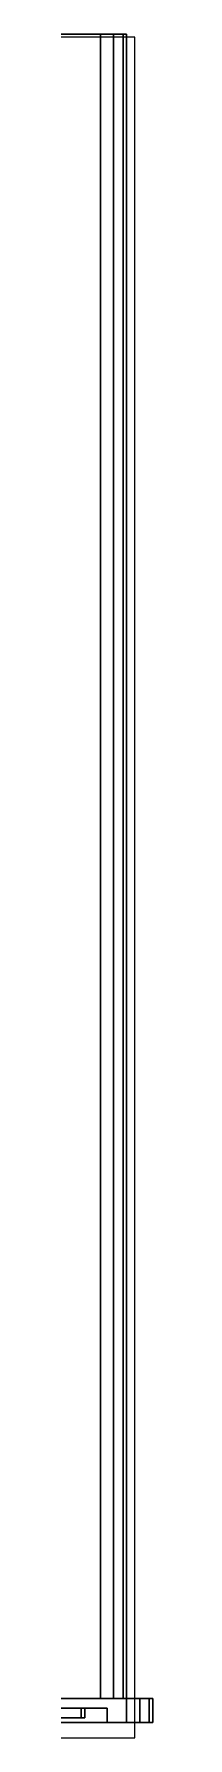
# Model space of a CAD drawing. Header units: inches. Extents: x 11.8 to 54.3, y 10.8 to 35.6.
# Drawn here: x 24.7045 to 24.7232, y 32.5765 to 32.9579 of the extents above; entities that cross this region are included whole.
import ezdxf

# ---------------------------------------------------------------- set-up
doc = ezdxf.new("R2010")
doc.units = ezdxf.units.IN
doc.header["$MEASUREMENT"] = 0
doc.layers.add('02', color=2, linetype='Continuous')

msp = doc.modelspace()

# ---------------------------------------------------------------- linework, layer by layer
at = {"layer": '02'}
for p, q in [((24.71921, 32.95718), (24.36749, 32.95718)), ((24.71921, 32.57645), (24.71921, 32.95718)), ((24.70193, 32.57645), (24.71921, 32.57645))]:
    msp.add_line(p, q, dxfattribs=at)
for points, invisible_edges in [([(24.37327, 32.95788, 0.00519), (24.71153, 32.95788, 0.00519), (24.37036, 32.95788, 0.00584)], 2), ([(24.71153, 32.58528, 0.16952), (24.37327, 32.95788, 0.16952), (24.71153, 32.95788, 0.16952)], 1), ([(24.71153, 32.58528, 0.16952), (24.37327, 32.58528, 0.16952), (24.37327, 32.95788, 0.16952)], 12), ([(24.71153, 32.95788, 0.16952), (24.37327, 32.95788, 0.16952), (24.71444, 32.95788, 0.16887)], 2), ([(24.37327, 32.95788, 0.00519), (24.37327, 32.58528, 0.00519), (24.71153, 32.58528, 0.00519)], 12), ([(24.71153, 32.58528, 0.00519), (24.71153, 32.95788, 0.00519), (24.37327, 32.95788, 0.00519)], 12), ([(24.71444, 32.95788, 0.16887), (24.71153, 32.95788, 0.16952), (24.71444, 32.58528, 0.16887)], 2), ([(24.71153, 32.95788, 0.16952), (24.71153, 32.58528, 0.16952), (24.71444, 32.58528, 0.16887)], 12), ([(24.71444, 32.95788, 0.00584), (24.71658, 32.95788, 0.00761), (24.71153, 32.95788, 0.00519)], 2), ([(24.71153, 32.95788, 0.00519), (24.71444, 32.95788, 0.00584), (24.71444, 32.58528, 0.00584)], 12), ([(24.71444, 32.58528, 0.00584), (24.71153, 32.58528, 0.00519), (24.71153, 32.95788, 0.00519)], 12), ([(24.71658, 32.95788, 0.1671), (24.71444, 32.95788, 0.16887), (24.71736, 32.95788, 0.16468)], 2), ([(24.71658, 32.58528, 0.1671), (24.71444, 32.95788, 0.16887), (24.71444, 32.58528, 0.16887)], 1), ([(24.71658, 32.58528, 0.1671), (24.71658, 32.95788, 0.1671), (24.71444, 32.95788, 0.16887)], 12), ([(24.71444, 32.95788, 0.00584), (24.71658, 32.95788, 0.00761), (24.71658, 32.58528, 0.00761)], 12), ([(24.71658, 32.58528, 0.00761), (24.71444, 32.58528, 0.00584), (24.71444, 32.95788, 0.00584)], 12), ([(24.71658, 32.95788, 0.1671), (24.71658, 32.58528, 0.1671), (24.71736, 32.58528, 0.16468)], 12), ([(24.71736, 32.58528, 0.16468), (24.71736, 32.95788, 0.16468), (24.71658, 32.95788, 0.1671)], 12), ([(24.71658, 32.95788, 0.00761), (24.71736, 32.58528, 0.01003), (24.71658, 32.58528, 0.00761)], 1), ([(24.71658, 32.95788, 0.00761), (24.71736, 32.95788, 0.01003), (24.71736, 32.58528, 0.01003)], 12), ([(24.71736, 32.95788, 0.01003), (24.71736, 32.95788, 0.16468), (24.71658, 32.95788, 0.00761)], 2), ([(24.71736, 32.58528, 0.01003), (24.71736, 32.58528, 0.16468), (24.71736, 32.95788, 0.16468)], 12), ([(24.71736, 32.95788, 0.16468), (24.71736, 32.95788, 0.01003), (24.71736, 32.58528, 0.01003)], 12), ([(24.36239, 32.58528, 0.00278), (24.36452, 32.58528, 0.00101), (24.71153, 32.58528, 0.00519)], 14), ([(24.37327, 32.58528, 0.00519), (24.36239, 32.58528, 0.00278), (24.71153, 32.58528, 0.00519)], 3), ([(24.36452, 32.58528, 0.00101), (24.36744, 32.58528, 0.00036), (24.71153, 32.58528, 0.00519)], 14), ([(24.71153, 32.58528, 0.16952), (24.36744, 32.58528, 0.17435), (24.37327, 32.58528, 0.16952)], 3), ([(24.71736, 32.58528, 0.17435), (24.36744, 32.58528, 0.17435), (24.72028, 32.58528, 0.1737)], 2), ([(24.71736, 32.57988, 0.17435), (24.36744, 32.57988, 0.17435), (24.36744, 32.58528, 0.17435)], 12), ([(24.36744, 32.58528, 0.17435), (24.71736, 32.58528, 0.17435), (24.71736, 32.57988, 0.17435)], 12), ([(24.36744, 32.58528, 0.00036), (24.71736, 32.58528, 0.00036), (24.71153, 32.58528, 0.00519)], 14), ([(24.36744, 32.58528, 0.00036), (24.71736, 32.57988, 0.00036), (24.71736, 32.58528, 0.00036)], 1), ([(24.36744, 32.58528, 0.00036), (24.36744, 32.57988, 0.00036), (24.71736, 32.57988, 0.00036)], 12), ([(24.71444, 32.58528, 0.16887), (24.72319, 32.58528, 0.16952), (24.71153, 32.58528, 0.16952)], 3), ([(24.71153, 32.58528, 0.00519), (24.71736, 32.58528, 0.00036), (24.71444, 32.58528, 0.00584)], 3), ([(24.71658, 32.58528, 0.1671), (24.72319, 32.58528, 0.16952), (24.71444, 32.58528, 0.16887)], 3), ([(24.71444, 32.58528, 0.00584), (24.71736, 32.58528, 0.00036), (24.71658, 32.58528, 0.00761)], 3), ([(24.71736, 32.58528, 0.16468), (24.72319, 32.58528, 0.16952), (24.71658, 32.58528, 0.1671)], 3), ([(24.71658, 32.58528, 0.00761), (24.71736, 32.58528, 0.00036), (24.71736, 32.58528, 0.01003)], 3), ([(24.72028, 32.58528, 0.1737), (24.71736, 32.58528, 0.17435), (24.71736, 32.57988, 0.17435)], 12), ([(24.71736, 32.57988, 0.17435), (24.72028, 32.57988, 0.1737), (24.72028, 32.58528, 0.1737)], 12), ([(24.72028, 32.58528, 0.00101), (24.72241, 32.58528, 0.00278), (24.71736, 32.58528, 0.00036)], 2), ([(24.71736, 32.58528, 0.00036), (24.72028, 32.58528, 0.00101), (24.71736, 32.57988, 0.00036)], 2), ([(24.72028, 32.58528, 0.00101), (24.72028, 32.57988, 0.00101), (24.71736, 32.57988, 0.00036)], 12), ([(24.71736, 32.58528, 0.01003), (24.72241, 32.58528, 0.00278), (24.71736, 32.58528, 0.16468)], 3), ([(24.72241, 32.58528, 0.17193), (24.72028, 32.58528, 0.1737), (24.72319, 32.58528, 0.16952)], 2), ([(24.72241, 32.58528, 0.17193), (24.72028, 32.58528, 0.1737), (24.72241, 32.57988, 0.17193)], 2), ([(24.72028, 32.58528, 0.1737), (24.72028, 32.57988, 0.1737), (24.72241, 32.57988, 0.17193)], 12), ([(24.72028, 32.58528, 0.00101), (24.72241, 32.58528, 0.00278), (24.72241, 32.57988, 0.00278)], 12), ([(24.72241, 32.57988, 0.00278), (24.72028, 32.57988, 0.00101), (24.72028, 32.58528, 0.00101)], 12), ([(24.72319, 32.58528, 0.16952), (24.72241, 32.57988, 0.17193), (24.72319, 32.57988, 0.16952)], 1), ([(24.72319, 32.58528, 0.16952), (24.72241, 32.58528, 0.17193), (24.72241, 32.57988, 0.17193)], 12), ([(24.72319, 32.58528, 0.00519), (24.72319, 32.57988, 0.00519), (24.72241, 32.57988, 0.00278)], 12), ([(24.72241, 32.57988, 0.00278), (24.72241, 32.58528, 0.00278), (24.72319, 32.58528, 0.00519)], 12), ([(24.72319, 32.58528, 0.00519), (24.72319, 32.58528, 0.16952), (24.72241, 32.58528, 0.00278)], 2), ([(24.72319, 32.58528, 0.00519), (24.72319, 32.57988, 0.00519), (24.72319, 32.58528, 0.16952)], 2), ([(24.72319, 32.57988, 0.00519), (24.72319, 32.57988, 0.16952), (24.72319, 32.58528, 0.16952)], 12), ([(24.52976, 32.58312, 0.15792), (24.46592, 32.58312, 0.16616), (24.71299, 32.58312, 0.16616)], 13), ([(24.71299, 32.57988, 0.16616), (24.71299, 32.58312, 0.16616), (24.46592, 32.58312, 0.16616)], 12), ([(24.46592, 32.57988, 0.16616), (24.71299, 32.57988, 0.16616), (24.46592, 32.58312, 0.16616)], 2), ([(24.71299, 32.58312, 0.04117), (24.46592, 32.58312, 0.04117), (24.70802, 32.58312, 0.05696)], 14), ([(24.46592, 32.58312, 0.04117), (24.52976, 32.58312, 0.05696), (24.70802, 32.58312, 0.05696)], 13), ([(24.71299, 32.57988, 0.04117), (24.46592, 32.57988, 0.04117), (24.71299, 32.58312, 0.04117)], 2), ([(24.46592, 32.58312, 0.04117), (24.71299, 32.58312, 0.04117), (24.46592, 32.57988, 0.04117)], 2), ([(24.52976, 32.58312, 0.12152), (24.70719, 32.58312, 0.12152), (24.52976, 32.58312, 0.10023)], 14), ([(24.70802, 32.58312, 0.10023), (24.52976, 32.58312, 0.10023), (24.70719, 32.58312, 0.12152)], 14), ([(24.70802, 32.58096, 0.10023), (24.52976, 32.58312, 0.10023), (24.70802, 32.58312, 0.10023)], 1), ([(24.70802, 32.58096, 0.10023), (24.52976, 32.58096, 0.10023), (24.52976, 32.58312, 0.10023)], 12), ([(24.52976, 32.58312, 0.12152), (24.52976, 32.58096, 0.12152), (24.70719, 32.58096, 0.12152)], 12), ([(24.70719, 32.58096, 0.12152), (24.70719, 32.58312, 0.12152), (24.52976, 32.58312, 0.12152)], 12), ([(24.70719, 32.58312, 0.15792), (24.52976, 32.58312, 0.15792), (24.71299, 32.58312, 0.16616)], 14), ([(24.70719, 32.58312, 0.15792), (24.52976, 32.58096, 0.15792), (24.52976, 32.58312, 0.15792)], 1), ([(24.70719, 32.58312, 0.15792), (24.70719, 32.58096, 0.15792), (24.52976, 32.58096, 0.15792)], 12), ([(24.52976, 32.58312, 0.05696), (24.52976, 32.58096, 0.05696), (24.70802, 32.58312, 0.05696)], 2), ([(24.52976, 32.58096, 0.05696), (24.70802, 32.58096, 0.05696), (24.70802, 32.58312, 0.05696)], 12), ([(24.70802, 32.58312, 0.10023), (24.70719, 32.58312, 0.12152), (24.70719, 32.58312, 0.15792)], 13), ([(24.70719, 32.58096, 0.12152), (24.70719, 32.58096, 0.15792), (24.70719, 32.58312, 0.15792)], 12), ([(24.70719, 32.58312, 0.15792), (24.70719, 32.58312, 0.12152), (24.70719, 32.58096, 0.12152)], 12), ([(24.70719, 32.58312, 0.15792), (24.71299, 32.58312, 0.16616), (24.71299, 32.58312, 0.04117)], 13), ([(24.71299, 32.58312, 0.04117), (24.70802, 32.58312, 0.05696), (24.70802, 32.58312, 0.10023)], 13), ([(24.70802, 32.58096, 0.05696), (24.70802, 32.58096, 0.10023), (24.70802, 32.58312, 0.10023)], 12), ([(24.70802, 32.58312, 0.10023), (24.70802, 32.58312, 0.05696), (24.70802, 32.58096, 0.05696)], 12), ([(24.71299, 32.57988, 0.16616), (24.71299, 32.58312, 0.04117), (24.71299, 32.58312, 0.16616)], 1), ([(24.71299, 32.57988, 0.04117), (24.71299, 32.58312, 0.04117), (24.71299, 32.57988, 0.16616)], 2), ([(24.70802, 32.58096, 0.10023), (24.52976, 32.58096, 0.10023), (24.55297, 32.58096, 0.09611)], 14), ([(24.64169, 32.58096, 0.06864), (24.52976, 32.58096, 0.05696), (24.70802, 32.58096, 0.05696)], 13), ([(24.5424, 32.57988, 0.17435), (24.5424, 32.57988, 0.16616), (24.71299, 32.57988, 0.16616)], 13), ([(24.72028, 32.57988, 0.1737), (24.71736, 32.57988, 0.17435), (24.5424, 32.57988, 0.17435)], 12), ([(24.71299, 32.57988, 0.04117), (24.5424, 32.57988, 0.00036), (24.71736, 32.57988, 0.00036)], 13), ([(24.71299, 32.57988, 0.04117), (24.5424, 32.57988, 0.04117), (24.5424, 32.57988, 0.00036)], 14), ([(24.70719, 32.58096, 0.15792), (24.61847, 32.58096, 0.15242), (24.6989, 32.58096, 0.15242)], 13), ([(24.70719, 32.58096, 0.15792), (24.61847, 32.58096, 0.15792), (24.61847, 32.58096, 0.15242)], 14), ([(24.66988, 32.58096, 0.12495), (24.61847, 32.58096, 0.12152), (24.70719, 32.58096, 0.12152)], 13), ([(24.69227, 32.58096, 0.12495), (24.66988, 32.58096, 0.12495), (24.70719, 32.58096, 0.12152)], 14), ([(24.69724, 32.58096, 0.08375), (24.70802, 32.58096, 0.05696), (24.70802, 32.58096, 0.10023)], 13), ([(24.69724, 32.58096, 0.08375), (24.69724, 32.58096, 0.07619), (24.70802, 32.58096, 0.05696)], 14), ([(24.70719, 32.58096, 0.12152), (24.6989, 32.58096, 0.15242), (24.6989, 32.58096, 0.13319)], 13), ([(24.70719, 32.58096, 0.12152), (24.70719, 32.58096, 0.15792), (24.6989, 32.58096, 0.15242)], 14), ([(24.71299, 32.57988, 0.16616), (24.71299, 32.57988, 0.04117), (24.71736, 32.57988, 0.00036)], 14), ([(24.71736, 32.57988, 0.00036), (24.72028, 32.57988, 0.00101), (24.72241, 32.57988, 0.00278)], 12), ([(24.72319, 32.57988, 0.16952), (24.72241, 32.57988, 0.17193), (24.72028, 32.57988, 0.1737)], 12), ([(24.72241, 32.57988, 0.00278), (24.72319, 32.57988, 0.00519), (24.72319, 32.57988, 0.16952)], 12)]:
    msp.add_3dface(points, dxfattribs=dict(at, invisible_edges=invisible_edges))

doc.saveas('drawing.dxf')
